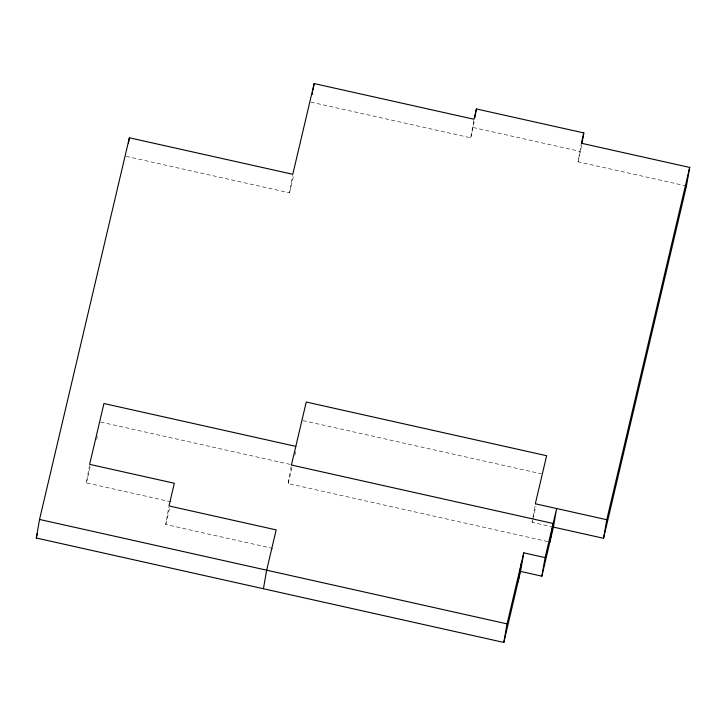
<?xml version="1.0" encoding="UTF-8"?>
<svg xmlns="http://www.w3.org/2000/svg" width="726" height="726" viewBox="0 0 726 726"><rect width="100%" height="100%" fill="white"/><g stroke="black" fill="none" stroke-linecap="round" stroke-linejoin="round"><path stroke-width="0.54" stroke-dasharray="3.63 2.72" d="M171.091 501.82L86.394 482.908L89.443 465.439M272.922 548.439L165.755 524.508L168.795 507.038M126.142 156.353L289.547 192.844L292.596 175.374M547.676 541.551L288.186 483.589L291.425 465.03M310.9 102.121L470.738 137.813L473.978 119.255M470.738 137.813L474.305 120.952M686.46 185.992L578.141 161.798L581.19 144.338M578.141 161.798L581.707 144.946M553.412 527.094L532.085 522.33L532.848 517.965M533.038 516.876L535.325 503.771M86.394 482.908L90.224 466.609M96.622 439.457L97.384 436.199M165.755 524.508L169.82 507.22M289.547 192.844L293.667 175.356M288.186 483.589L292.578 464.93M294.865 455.202L295.636 451.953M532.085 522.33L532.603 520.143M532.857 519.054L535.942 505.949M473.161 127.504L580.564 151.489M303.014 420.599L541.197 473.797M100.705 422.078L290.373 464.44"/><path stroke-width="1.09" d="M520.533 571.407L541.859 576.163L545.099 557.604L523.773 552.849L520.533 571.407L503.817 642.437L36.3 538.02L39.54 519.462L129.382 137.795L292.787 174.285L314.14 83.563L473.978 119.255L476.401 108.945L583.804 132.931L581.898 143.848M128.429 143.249L129.382 137.795M312.234 94.48L312.616 92.293M312.997 90.106L314.14 83.563M263.429 588.75L266.669 570.191L276.161 529.88L168.986 505.949L174.331 483.262L89.634 464.35L103.945 403.52L295.818 446.372M474.877 117.685L476.401 108.945M503.817 642.437L507.057 623.879L523.773 552.849M518.11 581.717L521.35 563.158M549.891 542.041L553.13 523.482L291.425 465.03L306.254 402.041L546.633 455.728L535.325 503.771L606.773 519.725L603.533 538.284L552.976 526.994M583.804 132.931L581.381 143.24L689.7 167.434L686.46 185.992L603.533 538.284M36.3 538.02L37.335 533.61M545.099 557.604L556.642 508.536L553.412 527.094L541.859 576.163M606.773 519.725L689.7 167.434M39.54 519.462L507.057 623.879"/></g></svg>
